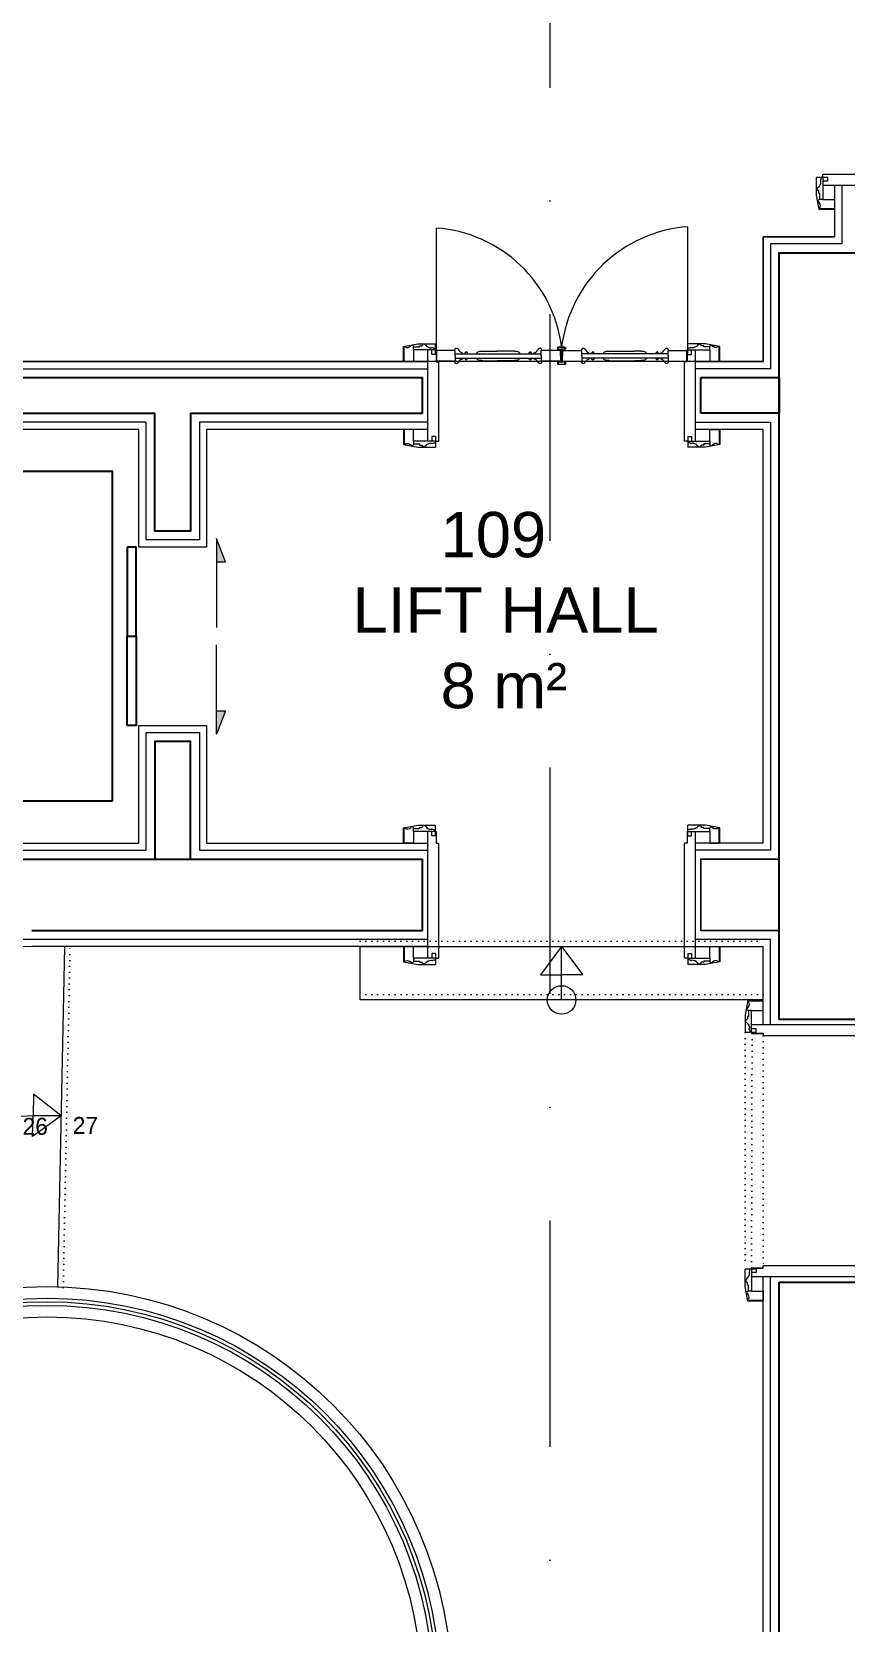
# Model space of a CAD drawing. Header units: millimetres. Extents: x 4346 to 24970, y -10214 to -5839.
# Drawn here: x 14148 to 14604, y -7699 to -6807 of the extents above; entities that cross this region are included whole.
import ezdxf

# ---------------------------------------------------------------- set-up
doc = ezdxf.new("R2010")
doc.units = ezdxf.units.MM
doc.linetypes.add('A190-SU-10.01-01_R01$0$DOT2', pattern=[3.175, 0, -3.175])
doc.linetypes.add('DASHDOTX2', pattern=[50.8, 25.4, -12.7, 0, -12.7])
for name, color, linetype, lineweight in [('A-WALL-PATT', 111, 'Continuous', 5), ('a_merdiven', 115, 'Continuous', 0), ('Asansör', 5, 'Continuous', 30), ('Duvar', 7, 'Continuous', 30), ('duvar mevcut', 55, 'Continuous', 30), ('QAPI_UST_KESIM', 1, 'Continuous', 5), ('Sembol', 2, 'Continuous', 18), ('TEFRIS', 11, 'Continuous', 15), ('WL - ALÇIPAN KAPLAMA', 30, 'Continuous', 15), ('YAZıMAHAL', 152, 'Continuous', 20)]:
    doc.layers.add(name, color=color, linetype=linetype, lineweight=lineweight)
doc.layers.add('a_mermer', color=143, linetype='Continuous', lineweight=0, transparency=0.2)
doc.layers.add('a_parke', color=35, linetype='Continuous', lineweight=0, transparency=0.2)
doc.styles.add('STYLUS BT', font='stylu.ttf')

# ---------------------------------------------------------------- blocks, each defined once
blk = doc.blocks.new('dgtwr')
at = {"layer": 'a_merdiven'}
blk.add_line((12835.96, -7929.06), (12839.77, -7737.94), dxfattribs=at)
at = {"layer": 'a_merdiven', "color": 31, "linetype": 'A190-SU-10.01-01_R01$0$DOT2', "true_color": 0xfecc66}
blk.add_line((12838.96, -7929.16), (12842.77, -7737.94), dxfattribs=at)
at = {"layer": 'a_merdiven', "color": 6}
for points in [[(12837.88, -7833.01), (12822.27, -7820.86), (12822.03, -7832.69)], [(12837.88, -7833.01), (12821.8, -7844.52), (12822.03, -7832.69)]]:
    blk.add_lwpolyline(points, dxfattribs=at)
at = {"layer": 'a_merdiven'}
for radius in [226.86, 209.86]:
    blk.add_circle((12829.92, -8155.58), radius, dxfattribs=at)
at = {"layer": 'a_merdiven', "color": 6}
for radius in [220.36, 218.36, 216.36]:
    blk.add_circle((12829.92, -8155.58), radius, dxfattribs=at)
blk.add_arc((12829.42, -8154.92), 322.02, 88.49533, 172.31332, dxfattribs=at)
blk = doc.blocks.new('kapipervaz')
at = {"layer": 'QAPI_UST_KESIM'}
for p, q in [((76405.57, 185957.19), (76405.57, 185963.68)), ((76405.57, 185963.68), (76410.76, 185963.68)), ((76410.76, 185963.68), (76410.76, 185955.68)), ((76393.16, 185959.7), (76395.21, 185959.7)), ((76393.16, 185959.7), (76393.16, 185956.27)), ((76393.16, 185957.15), (76405.57, 185957.15)), ((76395.21, 185959.7), (76395.21, 185957.15)), ((76402.17, 185954.91), (76400.77, 185954.91)), ((76405.57, 185955.48), (76402.17, 185955.48)), ((76402.17, 185955.48), (76402.17, 185954.91)), ((76405.57, 185957.19), (76405.57, 185955.48)), ((76405.57, 185955.48), (76405.57, 185955.09)), ((76407, 185955.05), (76407.19, 185955.05))]:
    blk.add_line(p, q, dxfattribs=at)
for centre, radius, start, end in [((76393.31, 185956.29), 0.154, 164.59434, 245.86062), ((76393.66, 185953.57), 2.61, 60.47103, 98.93763), ((76395.16, 185956.01), 0.275, 217.02219, 348.70515), ((76395.72, 185952.35), 3.62, 35.94994, 94.60262), ((76399.63, 185955.07), 1.15, 211.46552, 352.04439), ((76406.3, 185955.34), 0.766, 199.21354, 337.6241), ((76409.03, 185953.04), 2.73, 74.45502, 132.34617), ((76410.26, 185955.8), 0.516, 194.68712, 347.13283)]:
    blk.add_arc(centre, radius, start, end, dxfattribs=at)
blk = doc.blocks.new('papuc1')
at = {"layer": 'QAPI_UST_KESIM'}
for p, q in [((76393.19, 185928.57), (76401.29, 185930.07)), ((76393.19, 185920.01), (76393.19, 185928.57)), ((76401.29, 185930.07), (76411.19, 185930.07)), ((76411.19, 185925.71), (76411.19, 185930.07))]:
    blk.add_line(p, q, dxfattribs=at)
blk = doc.blocks.new('k12')
at = {"layer": 'QAPI_UST_KESIM'}
for p, q in [((-134, 28.83), (-134, 97.22)), ((6.9, 28.88), (6.9, 97.94)), ((-138.9, -22.25), (-138.9, 28.85)), ((-134.2, 28.83), (-134.6, 28.83)), ((-134.2, 28.83), (-134.2, 22.25)), ((-134, 28.83), (-134, 22.25)), ((-134, 28.54), (-134, 22.54)), ((-123.62, 28.54), (-134, 28.54)), ((-123.62, 25.45), (-123.62, 28.54)), ((-121.3, 28.63), (-121.61, 28.63)), ((-119.66, 26.74), (-119.66, 27.32)), ((-117.91, 27.21), (-118.16, 27.21)), ((-118.16, 27.21), (-118.16, 26.71)), ((-116.66, 27.21), (-116.91, 27.21)), ((-116.66, 26.71), (-116.66, 27.21)), ((-108.52, 27.93), (-108.52, 28.24)), ((-108.52, 28.24), (-100.18, 28.24)), ((-90.34, 28.24), (-100.18, 28.24)), ((-90.34, 27.93), (-90.34, 28.24)), ((-81.96, 27.24), (-82.21, 27.24)), ((-82.21, 27.24), (-82.21, 26.74)), ((-80.71, 27.24), (-80.96, 27.24)), ((-80.71, 26.74), (-80.71, 27.24)), ((-79.24, 26.74), (-79.24, 27.32)), ((-77.6, 28.63), (-77.29, 28.63)), ((-64.06, 28.54), (-75.28, 28.54)), ((-75.28, 25.45), (-75.28, 28.54)), ((-62.14, 30.42), (-66.14, 30.42)), ((-66.14, 30.42), (-66.14, 29.22)), ((-66.14, 29.22), (-63.74, 29.22)), ((-65.66, 28.54), (-65.66, 30.42)), ((-65.66, 30.42), (-61.66, 30.42)), ((-64.34, 22.62), (-64.53, 28.54)), ((-61.66, 29.22), (-64.06, 29.22)), ((-64.06, 29.22), (-64.06, 28.72)), ((-64.06, 28.72), (-63.86, 22.54)), ((-63.74, 28.72), (-63.94, 22.54)), ((-63.74, 29.22), (-63.74, 28.72)), ((-63.74, 28.54), (-52.52, 28.54)), ((-63.46, 22.62), (-63.27, 28.54)), ((-62.14, 28.54), (-62.14, 30.42)), ((-61.66, 30.42), (-61.66, 29.22)), ((-52.52, 25.45), (-52.52, 28.54)), ((-50.2, 28.63), (-50.51, 28.63)), ((-48.56, 26.74), (-48.56, 27.32)), ((-47.09, 26.74), (-47.09, 27.24)), ((-47.09, 27.24), (-46.84, 27.24)), ((-45.84, 27.24), (-45.59, 27.24)), ((-45.59, 27.24), (-45.59, 26.74)), ((-37.46, 27.93), (-37.46, 28.24)), ((-37.46, 28.24), (-22.92, 28.24)), ((-19.28, 28.24), (-22.92, 28.24)), ((-19.28, 27.93), (-19.28, 28.24)), ((-11.14, 26.71), (-11.14, 27.21)), ((-11.14, 27.21), (-10.89, 27.21)), ((-9.89, 27.21), (-9.64, 27.21)), ((-9.64, 27.21), (-9.64, 26.71)), ((-8.14, 26.74), (-8.14, 27.32)), ((-6.5, 28.63), (-6.19, 28.63)), ((-4.18, 28.54), (6.2, 28.54)), ((-4.18, 25.45), (-4.18, 28.54)), ((6.2, 28.83), (6.2, 22.25)), ((6.2, 28.54), (6.2, 22.54)), ((6.4, 28.83), (6.8, 28.83)), ((6.4, 28.83), (6.4, 22.25)), ((11.1, -22.25), (11.1, 28.85)), ((-134.2, 22.25), (-132.8, 22.25)), ((-123.62, 22.54), (-134, 22.54)), ((-132.8, -22.25), (-132.8, 22.25)), ((-123.62, 25.55), (-123.62, 22.54)), ((-123.59, 26.74), (-75.28, 26.74)), ((-123.59, 24.26), (-75.28, 24.26)), ((-121.3, 22.37), (-121.61, 22.37)), ((-119.66, 24.26), (-119.66, 23.68)), ((-118.16, 23.79), (-118.16, 24.29)), ((-117.91, 23.79), (-118.16, 23.79)), ((-116.66, 23.79), (-116.91, 23.79)), ((-116.66, 24.29), (-116.66, 23.79)), ((-108.52, 23.07), (-108.52, 22.76)), ((-108.52, 22.76), (-100.18, 22.76)), ((-90.34, 22.76), (-100.18, 22.76)), ((-90.34, 23.07), (-90.34, 22.76)), ((-82.21, 23.76), (-82.21, 24.26)), ((-81.96, 23.76), (-82.21, 23.76)), ((-80.71, 23.76), (-80.96, 23.76)), ((-80.71, 24.26), (-80.71, 23.76)), ((-79.24, 24.26), (-79.24, 23.68)), ((-77.6, 22.37), (-77.29, 22.37)), ((-75.28, 25.55), (-75.28, 22.54)), ((-63.86, 22.54), (-75.28, 22.54)), ((-66.14, 22.54), (-66.14, 20.92)), ((-66.14, 20.92), (-61.66, 20.92)), ((-65.66, 20.92), (-65.66, 22.12)), ((-65.66, 22.12), (-63.46, 22.12)), ((-64.34, 22.12), (-64.34, 22.62)), ((-62.14, 22.12), (-64.34, 22.12)), ((-63.94, 22.54), (-52.52, 22.54)), ((-63.46, 22.12), (-63.46, 22.62)), ((-62.14, 20.92), (-62.14, 22.12)), ((-61.66, 22.54), (-61.66, 20.92)), ((-4.21, 26.74), (-52.52, 26.74)), ((-52.52, 25.55), (-52.52, 22.54)), ((-4.21, 24.26), (-52.52, 24.26)), ((-50.2, 22.37), (-50.51, 22.37)), ((-48.56, 24.26), (-48.56, 23.68)), ((-47.09, 24.26), (-47.09, 23.76)), ((-47.09, 23.76), (-46.84, 23.76)), ((-45.84, 23.76), (-45.59, 23.76)), ((-45.59, 23.76), (-45.59, 24.26)), ((-37.46, 23.07), (-37.46, 22.76)), ((-37.46, 22.76), (-22.92, 22.76)), ((-19.28, 22.76), (-22.92, 22.76)), ((-19.28, 23.07), (-19.28, 22.76)), ((-11.14, 24.29), (-11.14, 23.79)), ((-11.14, 23.79), (-10.89, 23.79)), ((-9.89, 23.79), (-9.64, 23.79)), ((-9.64, 23.79), (-9.64, 24.29)), ((-8.14, 24.26), (-8.14, 23.68)), ((-6.5, 22.37), (-6.19, 22.37)), ((-4.18, 25.55), (-4.18, 22.54)), ((-4.18, 22.54), (6.2, 22.54)), ((6.4, 22.25), (5, 22.25)), ((5, -22.25), (5, 22.25)), ((-134.6, -22.25), (-132.8, -22.25)), ((6.8, -22.25), (5, -22.25))]:
    blk.add_line(p, q, dxfattribs=at)
for centre, radius, start, end in [((-139.72, 21.02), 76.41, 7.12623, 85.70816), ((12.61, 21.09), 77.06, 94.24952, 172.94491), ((-122.8, 28.51), 1.2, 5.60227, 180.48035), ((-119.42, 29.3), 2, 199.67608, 263.2827), ((-117.41, 27.21), 0.5, 0, 180), ((-109.89, 25.99), 1.92, 94.51434, 156.65142), ((-109.11, 14.84), 13.1, 87.45, 94.10206), ((-89.76, 14.84), 13.1, 85.89794, 92.55), ((-88.97, 25.99), 1.92, 23.34858, 85.48566), ((-81.46, 27.24), 0.5, 0, 180), ((-79.48, 29.3), 2, 276.7173, 340.32392), ((-76.1, 28.51), 1.2, 359.51965, 174.39773), ((-51.7, 28.51), 1.2, 5.60227, 180.48035), ((-48.32, 29.3), 2, 199.67608, 263.2827), ((-46.34, 27.24), 0.5, 0, 180), ((-38.83, 25.99), 1.92, 94.51434, 156.65142), ((-38.04, 14.84), 13.1, 87.45, 94.10206), ((-18.69, 14.84), 13.1, 85.89794, 92.55), ((-17.91, 25.99), 1.92, 23.34858, 85.48566), ((-10.39, 27.21), 0.5, 0, 180), ((-8.38, 29.3), 2, 276.7173, 340.32392), ((-5, 28.51), 1.2, 359.51965, 174.39773), ((-122.8, 22.49), 1.2, 179.51965, 354.39773), ((-119.42, 21.7), 2, 96.7173, 160.32392), ((-117.41, 23.79), 0.5, 180, 0), ((-109.89, 25.01), 1.92, 203.34858, 265.48566), ((-109.11, 36.16), 13.1, 265.89794, 272.55), ((-89.76, 36.16), 13.1, 267.45, 274.10206), ((-88.97, 25.01), 1.92, 274.51434, 336.65142), ((-81.46, 23.76), 0.5, 180, 0), ((-79.48, 21.7), 2, 19.67608, 83.2827), ((-76.1, 22.49), 1.2, 185.60227, 0.48035), ((-51.7, 22.49), 1.2, 179.51965, 354.39773), ((-48.32, 21.7), 2, 96.7173, 160.32392), ((-46.34, 23.76), 0.5, 180, 0), ((-38.83, 25.01), 1.92, 203.34858, 265.48566), ((-38.04, 36.16), 13.1, 265.89794, 272.55), ((-18.69, 36.16), 13.1, 267.45, 274.10206), ((-17.91, 25.01), 1.92, 274.51434, 336.65142), ((-10.39, 23.79), 0.5, 180, 0), ((-8.38, 21.7), 2, 19.67608, 83.2827), ((-5, 22.49), 1.2, 185.60227, 0.48035)]:
    blk.add_arc(centre, radius, start, end, dxfattribs=at)
at = {"layer": 'QAPI_UST_KESIM', "extrusion": (0, 0, -1), "xscale": -1, "zscale": -1}
for name, p in [('papuc1', (76545.79, -185897.71)), ('kapipervaz', (76386.36, -185979.38))]:
    blk.add_blockref(name, p, dxfattribs=at)
at = {"layer": 'QAPI_UST_KESIM', "extrusion": (0, 0, -1), "xscale": -1, "zscale": -1, "rotation": 180}
for name, p in [('kapipervaz', (-76258.56, 185985.98)), ('papuc1', (-76417.99, 185904.31))]:
    blk.add_blockref(name, p, dxfattribs=at)
at = {"layer": 'QAPI_UST_KESIM', "extrusion": (0, 0, -1), "zscale": -1, "rotation": 180}
for name, p in [('kapipervaz', (76386.36, 185985.98)), ('papuc1', (76545.79, 185904.31))]:
    blk.add_blockref(name, p, dxfattribs=at)
at = {"layer": 'QAPI_UST_KESIM', "extrusion": (0, 0, -1), "zscale": -1}
for name, p in [('papuc1', (-76417.99, -185897.71)), ('kapipervaz', (-76258.56, -185979.38))]:
    blk.add_blockref(name, p, dxfattribs=at)
blk = doc.blocks.new('dgg')
at = {"layer": 'QAPI_UST_KESIM'}
for p, q in [((3777.22, 4140.73), (3777.22, 4211.84)), ((3781.92, 4205.24), (3783.32, 4205.24)), ((3783.32, 4140.73), (3783.32, 4205.24)), ((3921.12, 4140.73), (3921.12, 4205.24)), ((3922.52, 4205.24), (3921.12, 4205.24)), ((3927.22, 4140.73), (3927.22, 4211.84)), ((3781.52, 4140.73), (3783.32, 4140.73)), ((3922.92, 4140.73), (3921.12, 4140.73))]:
    blk.add_line(p, q, dxfattribs=at)
for points in [[(3781.52, 4211.81), (3781.92, 4211.81), (3781.92, 4205.24)], [(3922.92, 4211.81), (3922.52, 4211.81), (3922.52, 4205.24)]]:
    blk.add_lwpolyline(points, dxfattribs=at)
at = {"layer": 'QAPI_UST_KESIM', "extrusion": (0, 0, -1), "xscale": -1, "zscale": -1}
blk.add_blockref('papuc1', (72629.68, -181714.73), dxfattribs=at)
at = {"layer": 'QAPI_UST_KESIM', "extrusion": (0, 0, -1), "xscale": -1, "zscale": -1, "rotation": 180}
blk.add_blockref('kapipervaz', (-80174.68, 190168.96), dxfattribs=at)
at = {"layer": 'QAPI_UST_KESIM', "extrusion": (0, 0, -1), "zscale": -1, "rotation": 180}
blk.add_blockref('kapipervaz', (72470.25, 190168.96), dxfattribs=at)
at = {"layer": 'QAPI_UST_KESIM', "extrusion": (0, 0, -1), "zscale": -1}
blk.add_blockref('papuc1', (-80334.11, -181714.73), dxfattribs=at)
at = {"layer": 'QAPI_UST_KESIM', "xscale": -1, "rotation": 180}
blk.add_blockref('papuc1', (-72629.68, 190067.3), dxfattribs=at)
at = {"layer": 'QAPI_UST_KESIM', "xscale": -1}
blk.add_blockref('kapipervaz', (80174.68, -181816.4), dxfattribs=at)
at = {"layer": 'QAPI_UST_KESIM'}
blk.add_blockref('kapipervaz', (-72470.25, -181816.4), dxfattribs=at)
at = {"layer": 'QAPI_UST_KESIM', "rotation": 180}
blk.add_blockref('papuc1', (80334.11, 190067.3), dxfattribs=at)
blk = doc.blocks.new('kk')
at = {"layer": 'QAPI_UST_KESIM'}
for p, q in [((-22.25, 93.9), (28.85, 93.9)), ((-22.25, 89.6), (-22.25, 87.8)), ((-22.25, 87.8), (22.25, 87.8)), ((22.25, 89.2), (22.25, 87.8)), ((22.8, 89), (28.85, 89)), ((22.8, 75.22), (22.8, 89)), ((28.8, 75.22), (28.8, 89)), ((22.64, 72.9), (22.64, 73.21)), ((25.81, 75.22), (22.8, 75.22)), ((24.52, 75.19), (24.52, 12.58)), ((25.71, 75.22), (28.8, 75.22)), ((27, 75.19), (27, 12.58)), ((28.89, 72.9), (28.89, 73.21)), ((24.52, 71.26), (23.95, 71.26)), ((27, 71.26), (27.58, 71.26)), ((23.34, 60.12), (23.02, 60.12)), ((23.02, 60.12), (23.02, 54.48)), ((23.02, 27.64), (23.02, 54.48)), ((28.19, 60.12), (28.5, 60.12)), ((28.5, 60.12), (28.5, 54.48)), ((28.5, 27.64), (28.5, 54.48)), ((23.34, 27.64), (23.02, 27.64)), ((28.19, 27.64), (28.5, 27.64)), ((22.64, 14.9), (22.64, 14.59)), ((22.8, 12.58), (22.8, -1.2)), ((25.81, 12.58), (22.8, 12.58)), ((24.52, 16.54), (23.95, 16.54)), ((25.71, 12.58), (28.8, 12.58)), ((27, 16.54), (27.58, 16.54)), ((28.8, 12.58), (28.8, -1.2)), ((28.89, 14.9), (28.89, 14.59)), ((-22.25, -1.8), (-22.25, 0)), ((-22.25, 0), (22.25, 0)), ((22.25, -1.4), (22.25, 0)), ((-22.25, -6.1), (28.85, -6.1)), ((22.75, -1.2), (28.85, -1.2)), ((28.8, -1.2), (22.8, -1.2))]:
    blk.add_line(p, q, dxfattribs=at)
for points in [[(22.25, 89.2), (28.83, 89.2), (28.83, 89.6)], [(28.83, -1.8), (28.83, -1.4), (22.25, -1.4)], [(28.85, -1.2), (119.05, -1.2)]]:
    blk.add_lwpolyline(points, dxfattribs=at)
for points in [[(24.55, 68.26), (24.05, 68.26), (24.05, 68.51, -1), (24.05, 69.51), (24.05, 69.76), (24.55, 69.76)], [(26.98, 68.26), (27.48, 68.26), (27.48, 68.51, 1), (27.48, 69.51), (27.48, 69.76), (26.98, 69.76)], [(24.52, 18.01), (24.02, 18.01), (24.02, 18.26, -1), (24.02, 19.26), (24.02, 19.51), (24.52, 19.51)], [(27, 18.01), (27.5, 18.01), (27.5, 18.26, 1), (27.5, 19.26), (27.5, 19.51), (27, 19.51)]]:
    blk.add_lwpolyline(points, format="xyb", dxfattribs=at)
for centre, radius, start, end in [((28.85, -1.2), 90.2, 0, 90), ((28.85, -1.2), 90.2, 0, 90), ((22.75, 74.4), 1.2, 89.51965, 264.39773), ((21.96, 71.02), 2, 6.7173, 70.32392), ((29.56, 71.02), 2, 109.67608, 173.2827), ((28.77, 74.4), 1.2, 275.60227, 90.48035), ((25.27, 61.49), 1.92, 113.34858, 175.48566), ((26.25, 61.49), 1.92, 4.51434, 66.65142), ((36.42, 60.71), 13.1, 175.89794, 182.55), ((15.11, 60.71), 13.1, 357.45, 4.10206), ((36.42, 27.06), 13.1, 177.45, 184.10206), ((15.11, 27.06), 13.1, 355.89794, 2.55), ((25.27, 26.27), 1.92, 184.51434, 246.65142), ((26.25, 26.27), 1.92, 293.34858, 355.48566), ((22.75, 13.4), 1.2, 95.60227, 270.48035), ((21.96, 16.78), 2, 289.67608, 353.2827), ((29.56, 16.78), 2, 186.7173, 250.32392), ((28.77, 13.4), 1.2, 269.51965, 84.39773)]:
    blk.add_arc(centre, radius, start, end, dxfattribs=at)
at = {"layer": 'QAPI_UST_KESIM', "extrusion": (0, 0, -1), "zscale": -1}
for name, p, rotation in [('papuc1', (-185904.31, 76500.79), 270), ('kapipervaz', (185979.38, -76303.56), 90.00000000000001), ('kapipervaz', (-185985.98, 76391.36), 270), ('papuc1', (185897.71, -76412.99), 90.00000000000001)]:
    blk.add_blockref(name, p, dxfattribs=dict(at, rotation=rotation))
at = {"layer": 'QAPI_UST_KESIM'}
for name, p, rotation in [('papuc1', (-185897.71, 76500.79), 270), ('kapipervaz', (185985.98, -76303.56), 90.00000000000001), ('papuc1', (185904.31, -76412.99), 90.00000000000001), ('kapipervaz', (-185979.38, 76391.36), 270)]:
    blk.add_blockref(name, p, dxfattribs=dict(at, rotation=rotation))

msp = doc.modelspace()

# ---------------------------------------------------------------- hatches: boundary and pattern name
at = {"layer": 'Duvar'}
h = msp.add_hatch(color=256, dxfattribs=at)
h.dxf.hatch_style = 1
h.paths.add_polyline_path([(11668.18, -10136.77), (17499.18, -10136.77), (17499.18, -6058.85), (11668.18, -6058.85)], flags=16)
h.paths.add_polyline_path([(11590.62, -10214.33), (17576.74, -10214.33), (17576.74, -5981.29), (11590.62, -5981.29)])
at = {"layer": 'Duvar', "true_color": 0x636466}
h = msp.add_hatch(color=251, dxfattribs=at)
h.dxf.hatch_style = 1
h.paths.add_polyline_path([(11719.89, -10085.06), (17447.47, -10085.06), (17447.47, -6110.56), (11719.89, -6110.56)], flags=16)
h.paths.add_polyline_path([(11668.18, -10136.77), (17499.18, -10136.77), (17499.18, -6058.85), (11668.18, -6058.85)])
at = {"layer": 'Duvar'}
h = msp.add_hatch(color=256, dxfattribs=at)
h.dxf.hatch_style = 1
h.paths.add_polyline_path([(11750.06, -10054.89), (17417.3, -10054.89), (17417.3, -6140.73), (11750.06, -6140.73)], flags=16)
h.paths.add_polyline_path([(11719.89, -10085.06), (17447.47, -10085.06), (17447.47, -6110.56), (11719.89, -6110.56)])
at = {"layer": 'Sembol'}
h = msp.add_hatch(color=256, dxfattribs=at)
h.dxf.hatch_style = 1
h.paths.add_polyline_path([(14256.33, -7104.02), (14251.25, -7090.92), (14251.25, -7104.02)])
h.paths.add_polyline_path([(14256.33, -7187.55), (14251.25, -7187.55), (14251.25, -7200.65)])

# ---------------------------------------------------------------- linework, layer by layer
msp.add_lwpolyline([(14566.7, -7270.78), (14522.7, -7270.78), (14522.7, -7310.78), (14566.7, -7310.78)])
at = {"color": 2, "lineweight": 30}
msp.add_lwpolyline([(14147.72, -7310.78), (14366.72, -7310.78)], dxfattribs=at)
at = {"layer": 'A-WALL-PATT', "linetype": 'DASHDOTX2', "lineweight": 9, "ltscale": 5}
msp.add_line((14438.16, -5948.86), (14438.16, -9846.93), dxfattribs=at)
at = {"layer": 'a_merdiven', "color": 31, "linetype": 'A190-SU-10.01-01_R01$0$DOT2', "true_color": 0xfecc66}
for p, q in [((14331.7, -7316.78), (14557.72, -7316.78)), ((14557.72, -7346.78), (14331.7, -7346.78)), ((14547.67, -7368.06), (14547.67, -7500.66)), ((14551.48, -7368.66), (14551.19, -7500.06)), ((14557.77, -7369.86), (14557.77, -7498.86))]:
    msp.add_line(p, q, dxfattribs=at)
at = {"layer": 'a_merdiven'}
for p, q in [((14331.7, -7319.78), (14557.72, -7319.78)), ((14331.7, -7349.78), (14331.7, -7319.78)), ((14557.72, -7349.78), (14331.7, -7349.78))]:
    msp.add_line(p, q, dxfattribs=at)
at = {"layer": 'a_merdiven', "color": 6}
msp.add_line((14444.7, -7349.78), (14444.7, -7319.78), dxfattribs=at)
for points in [[(14444.7, -7319.78), (14432.87, -7335.63), (14444.7, -7335.63)], [(14444.7, -7319.78), (14456.53, -7335.63), (14444.7, -7335.63)]]:
    msp.add_lwpolyline(points, dxfattribs=at)
msp.add_circle((14444.7, -7349.78), 8, dxfattribs=at)
at = {"layer": 'a_mermer'}
for points in [[(14597.72, -6921.78), (14557.72, -6921.78), (14557.72, -6991.78), (13705.72, -6991.78), (13705.72, -6921.78), (12816.72, -6921.78), (12816.72, -6763.78)], [(14597.72, -6892.75), (14597.72, -6921.78)]]:
    msp.add_lwpolyline(points, dxfattribs=at)
at = {"layer": 'Asansör'}
for points in [[(14192.72, -7238.28), (14011.72, -7238.28), (14011.72, -7053.28), (14192.72, -7053.28)], [(14201.22, -7095.78), (14201.22, -7145.78), (14206.22, -7145.78), (14206.22, -7095.78)], [(14201.22, -7195.78), (14201.22, -7145.78), (14206.22, -7145.78), (14206.22, -7195.78)]]:
    msp.add_lwpolyline(points, close=True, dxfattribs=at)
at = {"layer": 'Duvar'}
for points in [[(13875.72, -7000.78), (14366.7, -7000.78)], [(14366.7, -7020.78), (14366.7, -7000.78)], [(14522.7, -7000.78), (14566.72, -7000.78), (14566.72, -7020.78), (14522.7, -7020.78)], [(14522.7, -7020.78), (14522.7, -7000.78)], [(13966.72, -7020.78), (14216.72, -7020.78)], [(14236.72, -7020.78), (14236.72, -7086.78), (14216.72, -7086.78), (14216.72, -7020.78)], [(14236.72, -7020.78), (14366.7, -7020.78)], [(14236.72, -7270.78), (14236.72, -7204.78), (14216.72, -7204.78), (14216.72, -7270.78)]]:
    msp.add_lwpolyline(points, dxfattribs=at)
msp.add_circle((14947.76, -6619.66), 380.29, dxfattribs=at)
at = {"layer": 'duvar mevcut', "lineweight": 30}
for p, q in [((14626.72, -7360.76), (14566.72, -7360.76)), ((14566.72, -7507.96), (14626.72, -7507.96))]:
    msp.add_line(p, q, dxfattribs=at)
for points in [[(14566.72, -7360.76), (14566.72, -6930.78), (14626.72, -6930.78), (14626.72, -7270.78)], [(13656.72, -7270.78), (14366.72, -7270.78)], [(14366.72, -7310.78), (14366.72, -7270.78)], [(14147.72, -7310.78), (14366.72, -7310.78)], [(14566.72, -7641.78), (14566.72, -7507.96)], [(14566.72, -8017.78), (14566.72, -7641.78)]]:
    msp.add_lwpolyline(points, dxfattribs=at)
at = {"layer": 'QAPI_UST_KESIM'}
for p, q in [((14642.27, -7363.76), (14551.17, -7363.76)), ((14551.19, -7368.46), (14551.19, -7368.06)), ((14551.19, -7368.46), (14557.77, -7368.46)), ((14551.19, -7368.66), (14557.77, -7368.66)), ((14551.48, -7368.66), (14557.48, -7368.66)), ((14557.77, -7368.46), (14557.77, -7369.86)), ((14642.27, -7369.86), (14557.77, -7369.86)), ((14642.27, -7504.96), (14551.17, -7504.96)), ((14551.19, -7500.06), (14557.77, -7500.06)), ((14551.19, -7500.26), (14551.19, -7500.66)), ((14551.19, -7500.26), (14557.77, -7500.26)), ((14551.48, -7500.06), (14557.48, -7500.06)), ((14557.77, -7500.26), (14557.77, -7498.86)), ((14642.27, -7498.86), (14557.77, -7498.86)), ((14642.27, -7498.86), (14557.77, -7498.86))]:
    msp.add_line(p, q, dxfattribs=at)
at = {"layer": 'Sembol'}
for points in [[(14251.25, -7104.02), (14256.33, -7104.02), (14251.25, -7090.92), (14251.25, -7140.92)], [(14251.25, -7187.55), (14256.33, -7187.55), (14251.25, -7200.65), (14251.25, -7150.65)]]:
    msp.add_lwpolyline(points, dxfattribs=at)
at = {"layer": 'WL - ALÇIPAN KAPLAMA'}
for points in [[(12812.72, -6885.78), (12812.72, -6925.78), (13176.72, -6925.78), (13324.72, -6925.78), (13701.72, -6925.78), (13701.72, -6995.78), (13762.72, -6995.78), (13762.72, -7025.78), (13701.72, -7025.78), (13701.72, -7265.78), (13931.72, -7265.78), (13931.72, -7025.78), (13870.72, -7025.78), (13870.72, -6995.78), (14369.7, -6995.78)], [(12816.72, -6885.78), (12816.72, -6921.78), (13176.72, -6921.78), (13324.72, -6921.78), (13705.72, -6921.78), (13705.72, -6991.78), (13766.72, -6991.78), (13766.72, -7029.78), (13705.72, -7029.78), (13705.72, -7261.78), (13927.72, -7261.78), (13927.72, -7029.78), (13866.72, -7029.78), (13866.72, -6991.78), (14369.7, -6991.78)], [(14601.72, -6892.75), (14601.72, -6925.75)], [(14519.7, -6991.78), (14557.72, -6991.78), (14557.72, -6921.78), (14597.72, -6921.78)], [(14601.72, -6925.75), (14561.72, -6925.78), (14561.72, -6995.78), (14519.7, -6995.78)], [(14369.7, -7025.78), (14241.72, -7025.78), (14241.72, -7091.78), (14211.72, -7091.78), (14211.72, -7025.78), (13971.72, -7025.78), (13971.72, -7265.78), (14211.72, -7265.78), (14211.72, -7199.78), (14241.72, -7199.78), (14241.72, -7265.78), (14369.7, -7265.78)], [(14369.7, -7029.78), (14245.72, -7029.78), (14245.72, -7095.78), (14207.72, -7095.78), (14207.72, -7029.78), (13975.72, -7029.78), (13975.72, -7261.78), (14207.72, -7261.78), (14207.72, -7195.78), (14245.72, -7195.78), (14245.72, -7261.78), (14369.7, -7261.78)], [(14519.7, -7025.78), (14561.72, -7025.78), (14561.72, -7265.78), (14519.7, -7265.78)], [(14557.72, -7261.78), (14557.72, -7029.78), (14519.7, -7029.78)], [(14557.72, -7261.78), (14519.7, -7261.78)], [(14561.72, -7363.76), (14561.72, -7361.78), (14561.72, -7315.78), (14519.7, -7315.78)], [(14519.7, -7319.78), (14557.72, -7319.78)], [(14557.72, -7363.76), (14557.72, -7361.78), (14557.72, -7319.77)], [(14557.72, -8072.78), (14557.72, -8017.78), (14557.72, -7641.78), (14557.72, -7504.96)], [(14561.72, -8072.78), (14561.72, -8017.78), (14561.72, -7641.78), (14561.72, -7504.96)]]:
    msp.add_lwpolyline(points, dxfattribs=at)
for points in [[(14369.7, -7315.78), (14147.73, -7315.78, 0.41509), (13731.72, -7735.87), (13731.72, -8027.78), (13731.72, -8072.78)], [(14369.7, -7319.78), (14147.74, -7319.78, 0.415094), (13735.72, -7735.85), (13735.72, -8027.78), (13735.72, -8072.78)]]:
    msp.add_lwpolyline(points, format="xyb", dxfattribs=at)

# ---------------------------------------------------------------- block references
msp.add_blockref('dgg', (10592.49, -11467.07))
at = {"layer": 'a_parke', "xscale": -1, "rotation": 180}
msp.add_blockref('kk', (14613.42, -6798.88), dxfattribs=at)
at = {"layer": 'Duvar'}
msp.add_blockref('dgtwr', (1326.36, 418.17), dxfattribs=at)
at = {"layer": 'QAPI_UST_KESIM', "extrusion": (0, 0, -1), "zscale": -1}
for name, p, rotation in [('papuc1', (-200477.73, 69043.13), 270), ('kapipervaz', (171405.96, -83761.23), 90)]:
    msp.add_blockref(name, p, dxfattribs=dict(at, rotation=rotation))
at = {"layer": 'QAPI_UST_KESIM', "extrusion": (0, 0, -1), "xscale": -1, "zscale": -1}
for name, p, rotation in [('papuc1', (-200477.73, -83911.85), 270), ('kapipervaz', (171405.96, 68892.5), 90)]:
    msp.add_blockref(name, p, dxfattribs=dict(at, rotation=rotation))
at = {"layer": 'TEFRIS'}
msp.add_blockref('k12', (14508.6, -7014.08), dxfattribs=at)

# ---------------------------------------------------------------- texts
at = {"layer": 'YAZıMAHAL', "lineweight": 5, "style": 'STYLUS BT'}
for s, p in [('26', (14142.55, -7425.41)), ('27', (14170.66, -7424.92))]:
    msp.add_text(s, height=9.526, dxfattribs=at).set_placement(p)
at = {"layer": 'YAZıMAHAL', "lineweight": 5, "insert": (14288.12, -7076.1), "char_height": 25.4016, "width": 254.237, "attachment_point": 1, "style": 'STYLUS BT'}
msp.add_mtext('{\\fArial|b0|i0|c162|p34;         109\\P    LIFT HALL \\P     \\C1;    8 m²\\C256; \\C1;     \\C256;     \\C1;                 }', dxfattribs=at)

doc.saveas('drawing.dxf')
